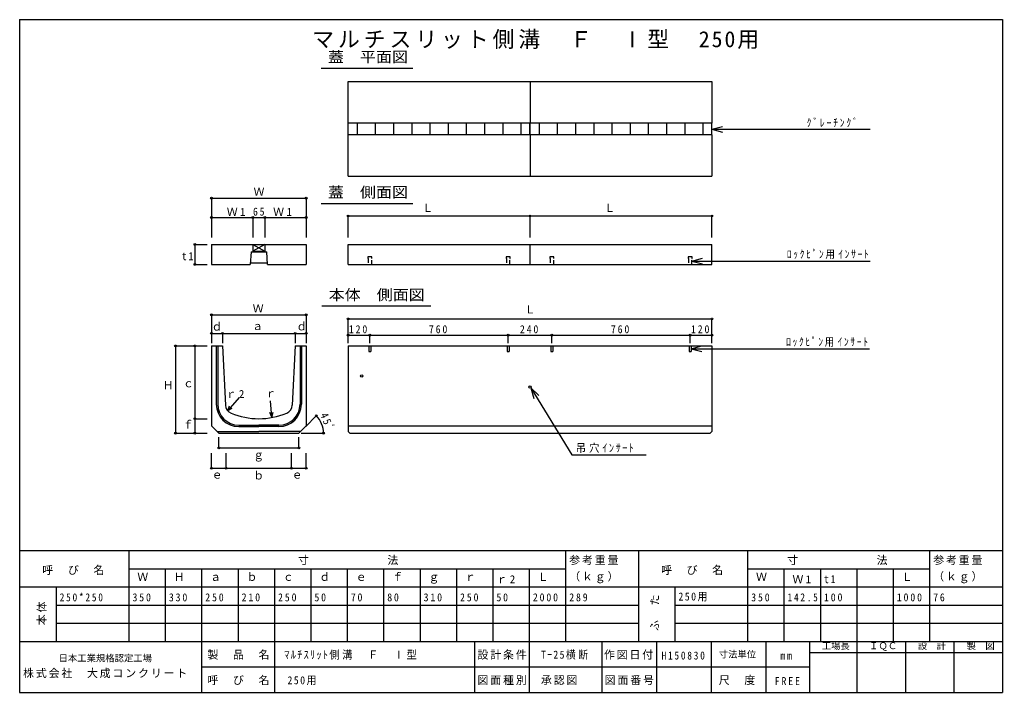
# Model space of a CAD drawing. Units: millimetres, scale not verified. Extents: x -2720 to 2680, y -1900 to 1800.
import ezdxf
from ezdxf.enums import TextEntityAlignment as Align

# ---------------------------------------------------------------- set-up
doc = ezdxf.new("R2010")
doc.units = ezdxf.units.MM
doc.header["$LTSCALE"] = 20
doc.header["$PDMODE"] = 32
doc.header["$PDSIZE"] = 10
doc.linetypes.add('DASHED1', pattern=[1.8, 1.2, -0.6])
doc.linetypes.add('DASHED2', pattern=[3, 2, -1])
for name, color, linetype in [('0-1', 3, 'Continuous'), ('0-2', 7, 'Continuous'), ('0-F', 2, 'Continuous')]:
    doc.layers.add(name, color=color, linetype=linetype)
doc.styles.add('ＭＳ ゴシック', font='')
doc.styles.get('ＭＳ ゴシック').set_extended_font_data('MS Gothic')

msp = doc.modelspace()

# ---------------------------------------------------------------- linework, layer by layer
at = {"layer": '0-1'}
for p, q in [((-915.52, 1231.41), (-915.52, 1458.91)), ((-915.52, 1458.91), (1083.48, 1458.91)), ((84.48, 1458.91), (84.48, 1231.41)), ((1084.48, 1458.91), (1084.48, 1231.41)), ((1084.48, 1231.41), (-915.52, 1231.41)), ((-914.52, 1166.41), (-914.52, 1231.41)), ((-865.52, 1231.41), (-865.52, 1166.41)), ((-765.52, 1231.41), (-765.52, 1166.41)), ((-665.52, 1231.41), (-665.52, 1166.41)), ((-565.52, 1231.41), (-565.52, 1166.41)), ((-465.52, 1231.41), (-465.52, 1166.41)), ((-365.52, 1231.41), (-365.52, 1166.41)), ((-265.52, 1231.41), (-265.52, 1166.41)), ((-165.52, 1231.41), (-165.52, 1166.41)), ((-65.52, 1231.41), (-65.52, 1166.41)), ((34.48, 1231.41), (34.48, 1166.41)), ((83.48, 1166.41), (83.48, 1231.41)), ((85.48, 1166.41), (85.48, 1231.41)), ((134.48, 1231.41), (134.48, 1166.41)), ((234.48, 1231.41), (234.48, 1166.41)), ((334.48, 1231.41), (334.48, 1166.41)), ((434.48, 1231.41), (434.48, 1166.41)), ((534.48, 1231.41), (534.48, 1166.41)), ((634.48, 1231.41), (634.48, 1166.41)), ((734.48, 1231.41), (734.48, 1166.41)), ((834.48, 1231.41), (834.48, 1166.41)), ((934.48, 1231.41), (934.48, 1166.41)), ((1034.48, 1231.41), (1034.48, 1166.41)), ((1083.48, 1166.41), (1083.48, 1231.41)), ((1084.48, 1166.41), (-915.52, 1166.41)), ((-915.52, 938.91), (-915.52, 1166.41)), ((84.48, 1166.41), (84.48, 938.91)), ((1084.48, 1166.41), (1084.48, 938.91)), ((-915.52, 938.91), (1083.48, 938.91)), ((-1665.52, 563.91), (-1145.52, 563.91)), ((-1665.52, 563.91), (-1665.52, 453.91)), ((-1438.02, 563.91), (-1438.02, 523.61)), ((-1438.02, 563.91), (-1373.02, 525.91)), ((-1373.02, 563.91), (-1438.02, 525.91)), ((-1373.02, 563.91), (-1373.02, 523.61)), ((-1145.52, 563.91), (-1145.52, 453.91)), ((-915.52, 563.91), (1084.48, 563.91)), ((-915.52, 453.91), (-915.52, 563.91)), ((84.48, 453.91), (84.48, 563.91)), ((1084.48, 453.91), (1084.48, 563.91)), ((-1448.52, 523.61), (-1453.52, 453.91)), ((-1448.52, 523.61), (-1362.52, 523.61)), ((-1438.02, 525.91), (-1373.02, 525.91)), ((-1357.52, 453.91), (-1362.52, 523.61)), ((-1665.52, 453.91), (-1647.42, 453.91)), ((-1647.42, 453.91), (-1453.52, 453.91)), ((-1452.88, 462.91), (-1358.17, 462.91)), ((-1357.52, 453.91), (-1163.63, 453.91)), ((-1163.63, 453.91), (-1145.52, 453.91)), ((-915.52, 453.91), (1084.48, 453.91)), ((-1665.52, 5.24), (-1665.52, -434.76)), ((-1665.52, 5.24), (-1625.52, 5.24)), ((-1665.52, 5.24), (-1647.41, 5.24)), ((-1639.32, 5.24), (-1639.32, -314.76)), ((-1631.72, 5.24), (-1631.72, -314.76)), ((-1625.52, 5.24), (-1605.52, 5.24)), ((-1605.52, 5.24), (-1589.22, -320.68)), ((-1205.52, 5.24), (-1221.82, -320.68)), ((-1205.52, 5.24), (-1185.52, 5.24)), ((-1185.52, 5.24), (-1145.52, 5.24)), ((-1179.32, 5.24), (-1179.32, -314.76)), ((-1171.72, 5.24), (-1171.72, -314.76)), ((-1165.52, 5.24), (-1145.52, 5.24)), ((-1145.52, 5.24), (-1145.52, -434.76)), ((-915.52, 5.24), (1084.48, 5.24)), ((1084.48, 5.24), (1084.48, -464.76)), ((-1515.52, -430.96), (-1405.52, -430.96)), ((-1295.52, -430.96), (-1405.52, -430.96)), ((-1665.52, -434.76), (-1625.52, -474.76)), ((-1635.52, -464.76), (-1405.52, -464.76)), ((-1625.52, -474.76), (-1185.52, -474.76)), ((-1515.52, -438.56), (-1405.52, -438.56)), ((-1295.52, -438.56), (-1405.52, -438.56)), ((-1175.52, -464.76), (-1405.52, -464.76)), ((-1185.52, -474.76), (-1145.52, -434.76)), ((-915.52, -434.76), (1084.48, -434.76)), ((-905.52, -474.76), (1074.48, -474.76)), ((1074.48, -474.76), (1084.48, -464.76))]:
    msp.add_line(p, q, dxfattribs=at)
at = {"layer": '0-1', "linetype": 'DASHED2'}
for p, q in [((-801.52, 5.24), (-801.52, -24.76)), ((-789.52, 5.24), (-789.52, -24.76)), ((-41.52, 5.24), (-41.52, -24.76)), ((-29.52, 5.24), (-29.52, -24.76)), ((198.48, 5.24), (198.48, -24.76)), ((210.48, 5.24), (210.48, -24.76)), ((958.48, 5.24), (958.48, -24.76)), ((970.48, 5.24), (970.48, -24.76)), ((-801.52, -24.76), (-789.52, -24.76)), ((-41.52, -24.76), (-29.52, -24.76)), ((198.48, -24.76), (210.48, -24.76)), ((958.48, -24.76), (970.48, -24.76))]:
    msp.add_line(p, q, dxfattribs=at)
at = {"layer": '0-1', "linetype": 'DASHED1'}
for points in [[(-785.52, 453.91), (-785.52, 485.91), (-784.52, 485.91), (-784.52, 495.91), (-806.52, 495.91), (-806.52, 485.91), (-805.52, 485.91), (-805.52, 453.91)], [(-25.52, 453.91), (-25.52, 485.91), (-24.52, 485.91), (-24.52, 495.91), (-46.52, 495.91), (-46.52, 485.91), (-45.52, 485.91), (-45.52, 453.91)], [(214.48, 453.91), (214.48, 485.91), (215.48, 485.91), (215.48, 495.91), (193.48, 495.91), (193.48, 485.91), (194.48, 485.91), (194.48, 453.91)], [(974.48, 453.91), (974.48, 485.91), (975.48, 485.91), (975.48, 495.91), (953.48, 495.91), (953.48, 485.91), (954.48, 485.91), (954.48, 453.91)]]:
    msp.add_lwpolyline(points, dxfattribs=at)
at = {"layer": '0-1'}
msp.add_lwpolyline([(-915.52, 5.24), (-915.52, -464.76), (-905.52, -474.76)], dxfattribs=at)
for centre, radius in [((-840.52, -159.76), 6), ((84.48, -220.76), 7)]:
    msp.add_circle(centre, radius, dxfattribs=at)
for centre, radius, start, end in [((-1515.52, -314.76), 123.8, 180, 270), ((-1515.52, -314.76), 116.2, 180, 270), ((-1539.29, -318.19), 50, 182.86, 247.53), ((-1295.52, -314.76), 123.8, 270, 0), ((-1295.52, -314.76), 116.2, 270, 0), ((-1271.75, -318.19), 50, 292.47, 357.14), ((-1405.52, 5.24), 400, 247.53, 292.47)]:
    msp.add_arc(centre, radius, start, end, dxfattribs=at)
at = {"layer": '0-2', "color": 2}
for p, q in [((-1063.02, 1532.98), (-560.23, 1532.98)), ((-1063.02, 789.2), (-560.23, 789.2)), ((-1058.94, 225.06), (-460.41, 225.06))]:
    msp.add_line(p, q, dxfattribs=at)
at = {"layer": '0-2'}
for p, q in [((1083.48, 1197.45), (1141.43, 1212.98)), ((1083.48, 1197.45), (1141.43, 1181.92)), ((1083.48, 1197.45), (1953.46, 1197.45)), ((-1665.52, 818.37), (-1145.52, 818.37)), ((-1665.52, 818.37), (-1665.52, 711.49)), ((-1145.52, 818.37), (-1145.52, 711.49)), ((-1665.52, 711.49), (-1438.02, 711.49)), ((-1665.52, 711.49), (-1665.52, 601.63)), ((-1438.02, 711.49), (-1438.02, 601.63)), ((-1438.02, 711.49), (-1373.02, 711.49)), ((-1373.02, 711.49), (-1373.02, 601.63)), ((-1373.02, 711.49), (-1145.52, 711.49)), ((-1145.52, 711.49), (-1145.52, 601.63)), ((-915.52, 720.13), (1084.48, 720.13)), ((-915.52, 601.63), (-915.52, 720.13)), ((84.48, 601.63), (84.48, 720.13)), ((1084.48, 601.63), (1084.48, 720.13)), ((-1756.78, 563.91), (-1756.78, 453.91)), ((-1756.78, 563.91), (-1690.44, 563.91)), ((974.48, 471.86), (1032.43, 487.39)), ((-1756.78, 453.91), (-1690.44, 453.91)), ((974.48, 471.86), (1953.46, 471.86)), ((974.48, 471.86), (1032.43, 456.33)), ((-1665.52, 176.12), (-1145.52, 176.12)), ((-1665.52, 176.12), (-1665.52, 74.63)), ((-1145.52, 176.12), (-1145.52, 74.63)), ((-915.52, 21.2), (-915.52, 153.91)), ((-915.52, 153.91), (1084.48, 153.91)), ((1084.48, 21.2), (1084.48, 153.91)), ((-1665.52, 74.63), (-1605.52, 74.63)), ((-1665.52, 74.63), (-1665.52, 21.2)), ((-1605.52, 74.63), (-1605.52, 21.2)), ((-1605.52, 74.63), (-1205.52, 74.63)), ((-1205.52, 74.63), (-1205.52, 21.2)), ((-1205.52, 74.63), (-1145.52, 74.63)), ((-1145.52, 74.63), (-1145.52, 21.2)), ((-915.52, 64.63), (1084.48, 64.63)), ((-795.52, 21.2), (-795.52, 64.63)), ((-35.52, 21.2), (-35.52, 64.63)), ((204.48, 21.2), (204.48, 64.63)), ((964.48, 21.2), (964.48, 64.63)), ((-1864.25, 5.24), (-1864.25, -474.76)), ((-1864.25, 5.24), (-1756.78, 5.24)), ((-1756.78, 5.24), (-1756.78, -394.76)), ((-1756.78, 5.24), (-1690.44, 5.24)), ((970.48, -10.51), (1028.43, 5.02)), ((970.48, -10.51), (1949.46, -10.51)), ((970.48, -10.51), (1028.43, -26.04)), ((89.17, -225.95), (132.69, -267.26)), ((89.17, -225.95), (106.21, -283.48)), ((-1513.18, -278.54), (-1576.79, -349.76)), ((-1333.62, -386.59), (-1341.03, -296.61)), ((-1576.79, -349.76), (-1567.58, -324.14)), ((-1576.79, -349.76), (-1552.37, -337.72)), ((-1333.62, -386.59), (-1344.94, -360.03)), ((-1333.62, -386.59), (-1326.8, -358.54)), ((-1756.78, -394.76), (-1690.44, -394.76)), ((-1756.78, -394.76), (-1756.78, -474.76)), ((-1147.73, -436.96), (-1089.77, -379.01)), ((-1864.25, -474.76), (-1756.78, -474.76)), ((-1756.78, -474.76), (-1690.44, -474.76)), ((-1172.9, -474.76), (-1050.11, -474.76)), ((-1625.52, -555.83), (-1625.52, -495.67)), ((-1185.52, -555.83), (-1185.52, -495.67)), ((-1665.52, -667.66), (-1665.52, -583.59)), ((-1625.52, -555.83), (-1185.52, -555.83)), ((-1585.52, -667.66), (-1585.52, -583.59)), ((-1225.52, -667.66), (-1225.52, -583.59)), ((-1145.52, -667.66), (-1145.52, -583.59)), ((-1665.52, -667.66), (-1585.52, -667.66)), ((-1585.52, -667.66), (-1225.52, -667.66)), ((-1225.52, -667.66), (-1145.52, -667.66)), ((-2720, -1120), (680, -1120)), ((-2120, -1120), (-2120, -1620)), ((280, -1120), (280, -1620)), ((680, -1120), (2680, -1120)), ((680, -1120), (680, -1620)), ((1280, -1120), (1280, -1620)), ((2280, -1120), (2280, -1620)), ((-2120, -1220), (280, -1220)), ((-1920, -1220), (-1920, -1620)), ((-1720, -1220), (-1720, -1620)), ((-1520, -1220), (-1520, -1620)), ((-1320, -1220), (-1320, -1620)), ((-1120, -1220), (-1120, -1620)), ((-920, -1220), (-920, -1620)), ((-720, -1220), (-720, -1620)), ((-520, -1220), (-520, -1620)), ((-320, -1220), (-320, -1620)), ((-120, -1220), (-120, -1620)), ((80, -1220), (80, -1620)), ((1280, -1220), (2280, -1220)), ((1480, -1220), (1480, -1620)), ((1680, -1220), (1680, -1620)), ((1880, -1220), (1880, -1620)), ((2080, -1220), (2080, -1620)), ((-2720, -1320), (680, -1320)), ((-2520, -1320), (-2520, -1620)), ((680, -1320), (2680, -1320)), ((880, -1320), (880, -1620)), ((-2520, -1420), (680, -1420)), ((880, -1420), (2680, -1420)), ((-2520, -1520), (680, -1520)), ((880, -1520), (2680, -1520))]:
    msp.add_line(p, q, dxfattribs=at)
msp.add_lwpolyline([(89.17, -225.95), (314.3, -593.44), (722.88, -593.44)], dxfattribs=at)
msp.add_arc((-1185.52, -474.76), 135.41, 0, 45, dxfattribs=at)
for p in [(-1665.52, 818.37), (-1145.52, 818.37), (-1665.52, 711.49), (-1438.02, 711.49), (-1373.02, 711.49), (-1145.52, 711.49), (-915.52, 720.13), (84.48, 720.13), (1084.48, 720.13), (-1756.78, 563.91), (-1756.78, 453.91), (-1665.52, 176.12), (-1145.52, 176.12), (-915.52, 153.91), (1084.48, 153.91), (-1665.52, 74.63), (-1605.52, 74.63), (-1205.52, 74.63), (-1145.52, 74.63), (-915.52, 64.63), (-795.52, 64.63), (-35.52, 64.63), (204.48, 64.63), (964.48, 64.63), (1084.48, 64.63), (-1864.25, 5.24), (-1756.78, 5.24), (-1089.77, -379.01), (-1756.78, -394.76), (-1864.25, -474.76), (-1756.78, -474.76), (-1050.11, -474.76), (-1625.52, -555.83), (-1185.52, -555.83), (-1665.52, -667.66), (-1585.52, -667.66), (-1225.52, -667.66), (-1145.52, -667.66)]:
    msp.add_point(p, dxfattribs=at)
at = {"layer": '0-F'}
for p, q in [((-2720, 1800), (-2720, -1900)), ((-2720, 1800), (2680, 1800)), ((2680, 1800), (2680, -1900)), ((-2720, -1620), (2680, -1620)), ((-1720, -1620), (-1720, -1900)), ((-1320, -1620), (-1320, -1900)), ((-220, -1620), (-220, -1900)), ((80, -1620), (80, -1900)), ((480, -1620), (480, -1900)), ((780, -1620), (780, -1900)), ((1080, -1620), (1080, -1900)), ((1380, -1620), (1380, -1900)), ((1620, -1620), (1620, -1900)), ((1880, -1620), (1880, -1900)), ((2148, -1620), (2148, -1900)), ((2414, -1620), (2414, -1900)), ((1620, -1680), (2680, -1680)), ((-1720, -1760), (1620, -1760)), ((-2720, -1900), (2680, -1900))]:
    msp.add_line(p, q, dxfattribs=at)

# ---------------------------------------------------------------- texts
at = {"layer": '0-2', "style": 'ＭＳ ゴシック', "width": 1.1}
for s, p in [('蓋\u3000平面図', (-1026.05, 1547.77)), ('蓋\u3000側面図', (-1026.05, 803.98)), ('本体\u3000側面図', (-1021.97, 239.85))]:
    msp.add_text(s, height=58.65, dxfattribs=at).set_placement(p, align=Align.BOTTOM_LEFT)
at = {"layer": '0-2', "style": 'ＭＳ ゴシック'}
for s, p in [('Ｗ', (-1434.73, 818.24)), ('Ｌ', (-507.66, 729.32)), ('Ｌ', (492.34, 729.32)), ('Ｗ', (-1439.44, 176.38)), ('Ｌ', (55.23, 171.09)), ('ｄ', (-1666.05, 76.71)), ('ａ', (-1442.45, 79.55)), ('ｄ', (-1200.42, 77.65)), ('Ｈ', (-1934.05, -246.06)), ('ｃ', (-1822.61, -235.52)), ('ｒ', (-1369.83, -290.69)), ('ｆ', (-1825.16, -463.17)), ('ｇ', (-1436.61, -628.62)), ('ｅ', (-1665.15, -737.65)), ('ｂ', (-1436.61, -742.18)), ('ｅ', (-1225.15, -737.65)), ('ｂ', (-1473.45, -1300)), ('ｄ', (-1073.45, -1300)), ('ｆ', (-673.45, -1300)), ('Ｗ', (-2073.45, -1300)), ('Ｈ', (-1873.45, -1300)), ('ａ', (-1673.45, -1300)), ('ｃ', (-1273.45, -1300)), ('ｅ', (-873.45, -1300)), ('ｇ', (-473.45, -1300)), ('ｒ', (-273.45, -1300)), ('Ｌ', (126.55, -1300)), ('Ｗ', (1326.55, -1300)), ('Ｌ', (2126.55, -1300))]:
    msp.add_text(s, height=43.99, dxfattribs=at).set_placement(p, align=Align.BOTTOM_LEFT)
at = {"layer": '0-2', "color": 3, "insert": (-1112.32, 1638.3), "char_height": 87.98, "attachment_point": 7, "style": 'ＭＳ ゴシック'}
msp.add_mtext('\\T1.18;マルチスリット側溝\u3000Ｆ\u3000Ⅰ型\u3000250用', dxfattribs=at)
at = {"layer": '0-2', "char_height": 43.99, "attachment_point": 7, "style": 'ＭＳ ゴシック'}
for s, insert in [('\\T1.39;\\W0.85;ｸﾞﾚｰﾁﾝｸﾞ', (1604.74, 1208.53)), ('\\T1.22;Ｗ1', (-1581.97, 720.36)), ('\\T1.36;\\W0.9;65', (-1438.02, 721.49)), ('\\T1.22;Ｗ1', (-1327.1, 720.36)), ('\\T1.36;\\W0.9;t1', (-1828.92, 476.31)), ('\\T1.35;\\W0.85;ﾛｯｸﾋﾟﾝ用ｲﾝｻｰﾄ', (1495.74, 482.93)), ('\\T1.38;\\W0.9;120', (-911.02, 74.63)), ('\\T1.38;\\W0.9;760', (-471.02, 74.63)), ('\\T1.38;\\W0.9;240', (28.98, 74.63)), ('\\T1.38;\\W0.9;760', (528.98, 74.63)), ('\\T1.38;\\W0.9;120', (968.98, 74.63)), ('\\T1.35;\\W0.85;ﾛｯｸﾋﾟﾝ用ｲﾝｻｰﾄ', (1491.74, 0.56)), ('\\T1.22;ｒ2', (-1588.21, -280.79)), ('\\T1.28;\\W0.95;吊穴ｲﾝｻｰﾄ', (335.55, -582.81)), ('\\T1.17;寸\u3000\u3000\u3000\u3000\u3000\u3000法', (-1190.57, -1200)), ('\\T1.17;参考重量', (300, -1200)), ('\\T1.17;寸\u3000\u3000\u3000\u3000\u3000\u3000法', (1497.77, -1200)), ('\\T1.17;参考重量', (2300, -1200)), ('\\T1.17;呼\u3000び\u3000名', (-2595.35, -1254.61)), ('\\T1.17;（ｋｇ）', (300, -1300)), ('\\T1.17;呼\u3000び\u3000名', (804.65, -1254.61)), ('\\T1.17;（ｋｇ）', (2300, -1300)), ('\\T1.22;ｒ2', (-100, -1300)), ('\\T1.22;Ｗ1', (1526.55, -1300)), ('\\T1.36;\\W0.9;t1', (1700, -1300)), ('\\T1.3;\\W0.9;250用', (900, -1400)), ('\\T1.39;\\W0.85;250*250', (-2500, -1400)), ('\\T1.38;\\W0.9;350', (-2100, -1400)), ('\\T1.38;\\W0.9;330', (-1900, -1400)), ('\\T1.38;\\W0.9;250', (-1700, -1400)), ('\\T1.38;\\W0.9;210', (-1500, -1400)), ('\\T1.38;\\W0.9;250', (-1300, -1400)), ('\\T1.36;\\W0.9;50', (-1100, -1400)), ('\\T1.36;\\W0.9;70', (-900, -1400)), ('\\T1.36;\\W0.9;80', (-700, -1400)), ('\\T1.38;\\W0.9;310', (-500, -1400)), ('\\T1.38;\\W0.9;250', (-300, -1400)), ('\\T1.36;\\W0.9;50', (-100, -1400)), ('\\T1.38;\\W0.9;2000', (100, -1400)), ('\\T1.38;\\W0.9;289', (300, -1400)), ('\\T1.38;\\W0.9;350', (1300, -1400)), ('\\T1.38;\\W0.85;142.5', (1500, -1400)), ('\\T1.38;\\W0.9;100', (1700, -1400)), ('\\T1.38;\\W0.9;1000', (2100, -1400)), ('\\T1.36;\\W0.9;76', (2300, -1400)), ('\\T1.3;\\W0.9;250用', (-1248.48, -1860.7))]:
    msp.add_mtext(s, dxfattribs=dict(at, insert=insert))
for s, insert, rotation in [('\\T1.38;\\W0.9;45ﾟ', (-1070.31, -372.92), 292.5), ('\\T1.17;本体', (-2570.95, -1530.79), 90), ('\\T1.17;ふ\u3000た', (794.16, -1562.39), 90)]:
    msp.add_mtext(s, dxfattribs=dict(at, insert=insert, rotation=rotation))
at = {"layer": '0-F', "color": 4, "style": 'ＭＳ ゴシック'}
for s, p in [('寸法単位', (1121.75, -1720)), ('工場長', (1687.89, -1673.52)), ('ＩＱＣ', (1947.89, -1673.52)), ('設\u3000計', (2215.89, -1673.52)), ('製\u3000図', (2483.89, -1673.52)), ('日本工業規格認定工場', (-2506.22, -1741.22))]:
    msp.add_text(s, height=36.66, dxfattribs=at).set_placement(p, align=Align.BOTTOM_LEFT)
at = {"layer": '0-F', "color": 7, "char_height": 43.99, "attachment_point": 7, "style": 'ＭＳ ゴシック'}
for s, insert in [('\\T1.17;製\u3000品\u3000名', (-1688.33, -1720)), ('\\T1.24;\\W0.95;ﾏﾙﾁｽﾘｯﾄ側溝\u3000Ｆ\u3000Ⅰ型', (-1265.82, -1720)), ('\\T1.17;設計条件', (-204.1, -1720)), ('\\T1.27;\\W0.9;Tｰ25横断', (144.38, -1720)), ('\\T1.17;作図日付', (490.71, -1720)), ('\\T1.39;\\W0.85;H150830', (807.59, -1720)), ('\\T1.36;\\W0.9;mm', (1460.31, -1720)), ('\\T1.17;株式会社\u3000大成コンクリート', (-2701.23, -1822.03)), ('\\T1.17;呼\u3000び\u3000名', (-1688.33, -1860)), ('\\T1.17;図面種別', (-204.1, -1860)), ('\\T1.17;承認図', (144.38, -1860)), ('\\T1.17;図面番号', (494.76, -1860)), ('\\T1.17;尺\u3000度', (1121.75, -1860)), ('\\T1.38;\\W0.9;FREE', (1429.2, -1860))]:
    msp.add_mtext(s, dxfattribs=dict(at, insert=insert))

doc.saveas('drawing.dxf')
